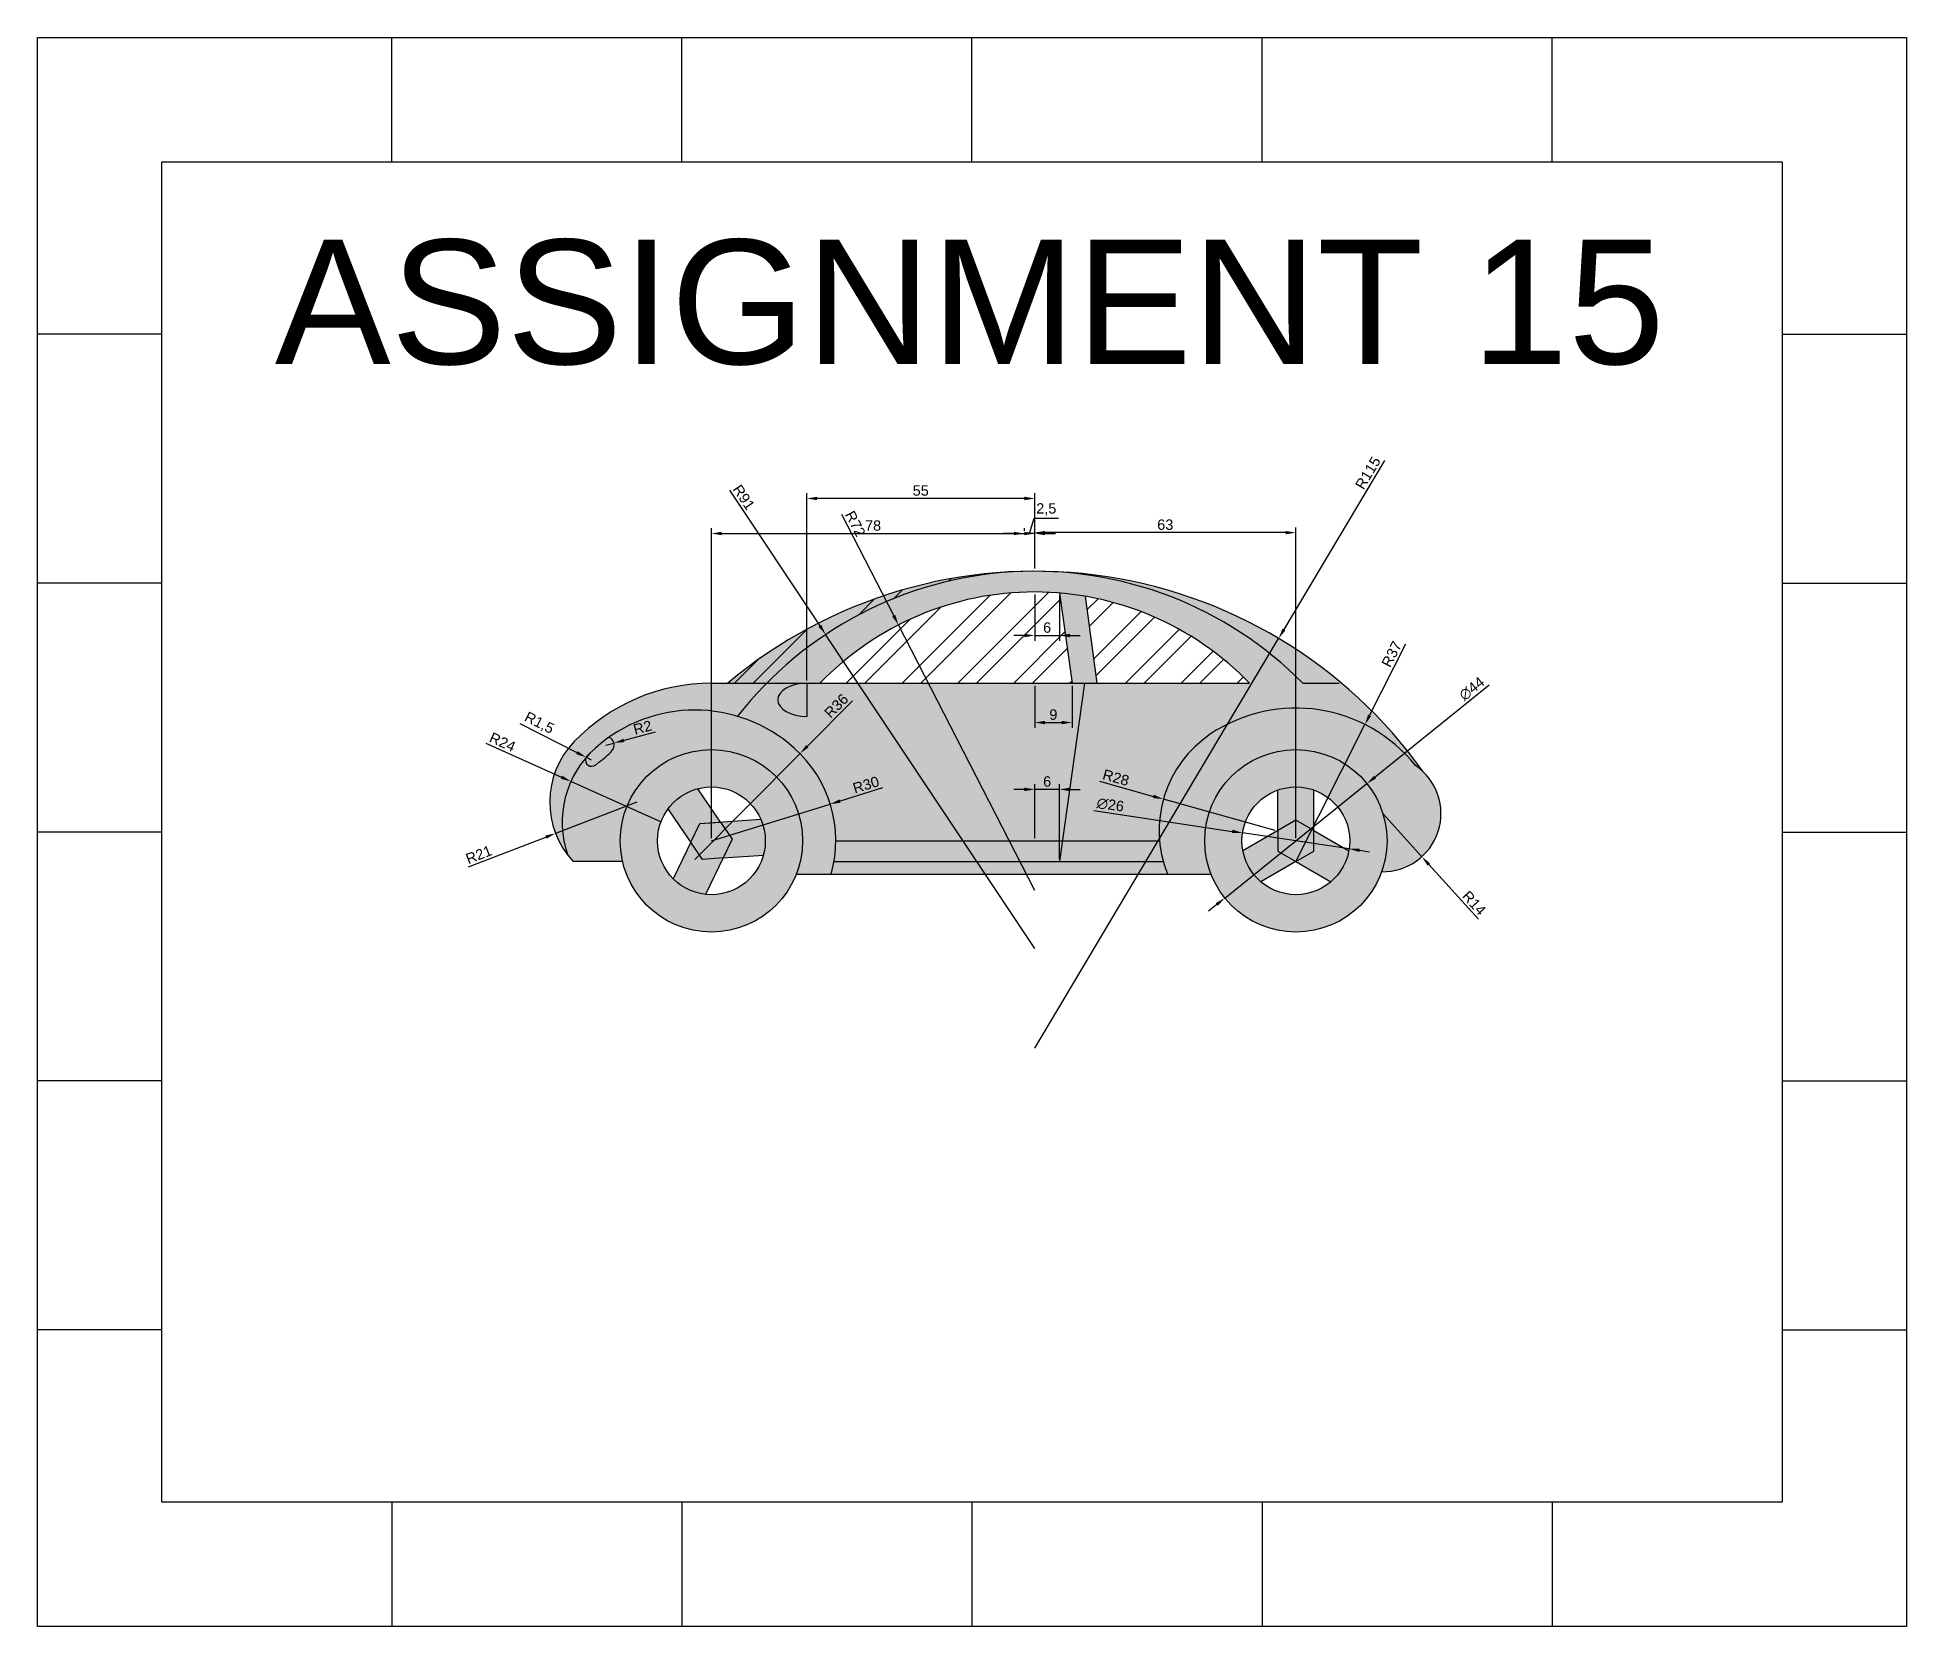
# Model space of a CAD drawing. Header units: millimetres. Extents: x 2411 to 2862, y 1086 to 1469.
import ezdxf

# ---------------------------------------------------------------- set-up
doc = ezdxf.new("R2010")
doc.units = ezdxf.units.MM
doc.styles.get("Standard").update_dxf_attribs({"font": 'arial.ttf'})
doc.dimstyles.new('ISO-25', dxfattribs={"dimtxt": 2.5, "dimasz": 2.5, "dimexe": 1.25, "dimexo": 0.625, "dimtad": 1, "dimtxsty": 'Standard', "dimcen": 2.5, "dimadec": 0, "dimazin": 0, "dimtfac": 1, "dimtmove": 0, "dimatfit": 3, "dimfxl": 1, "dimarcsym": 0})

# ---------------------------------------------------------------- blocks, each defined once
blk = doc.blocks.new('*D2')
at = {"color": 0, "lineweight": -2, "transparency": 16777216}
for p, q in [((2607.904534078653, 1309.003897640628), (2597.025450892062, 1298.067882833404)), ((2569.872978685605, 1270.773318299829), (2595.262303346188, 1296.295508513042))]:
    blk.add_line(p, q, dxfattribs=at)
at = {"color": 0, "transparency": 16777216}
blk.add_solid([(2596.730055172001, 1298.361740757716), (2597.320846612122, 1297.774024909092), (2595.262303346188, 1296.295508513042)], dxfattribs=at)
at = {"layer": 'Defpoints', "color": 0, "transparency": 16777216}
for p in [(2595.262303346188, 1296.295508513042), (2569.872978685605, 1270.773318299829)]:
    blk.add_point(p, dxfattribs=at)
at = {"color": 0, "transparency": 16777216, "insert": (2604.009207692055, 1307.785472309151), "char_height": 2.5, "attachment_point": 5, "rotation": 45.149526450839225}
blk.add_mtext('R36', dxfattribs=at)
blk = doc.blocks.new('*D3')
at = {"color": 0, "lineweight": -2, "transparency": 16777216}
for p, q in [((2615.177219514063, 1288.002097654822), (2604.925710722282, 1284.835961700121)), ((2573.872978685604, 1275.245454254828), (2602.537039027154, 1284.098230358175))]:
    blk.add_line(p, q, dxfattribs=at)
at = {"color": 0, "transparency": 16777216}
blk.add_solid([(2604.802755498625, 1285.234073649309), (2605.04866594594, 1284.437849750932), (2602.537039027154, 1284.098230358175)], dxfattribs=at)
at = {"layer": 'Defpoints', "color": 0, "transparency": 16777216}
for p in [(2602.537039027154, 1284.098230358175), (2573.872978685604, 1275.245454254828)]:
    blk.add_point(p, dxfattribs=at)
at = {"color": 0, "transparency": 16777216, "insert": (2611.168915091835, 1288.755093986358), "char_height": 2.5, "attachment_point": 5, "rotation": 17.16308636318199}
blk.add_mtext('R30', dxfattribs=at)
blk = doc.blocks.new('*D4')
at = {"color": 0, "lineweight": -2, "transparency": 16777216}
for p, q in [((2519.427293458179, 1298.820098969231), (2537.707474358181, 1290.593177577934)), ((2561.872978685604, 1279.717590209828), (2539.987238917372, 1289.567178769622))]:
    blk.add_line(p, q, dxfattribs=at)
at = {"color": 0, "transparency": 16777216}
blk.add_solid([(2537.878474159566, 1290.973138337799), (2537.536474556796, 1290.213216818069), (2539.987238917372, 1289.567178769622)], dxfattribs=at)
at = {"layer": 'Defpoints', "color": 0, "transparency": 16777216}
for p in [(2539.987238917372, 1289.567178769622), (2561.872978685604, 1279.717590209828)]:
    blk.add_point(p, dxfattribs=at)
at = {"color": 0, "transparency": 16777216, "insert": (2523.487911281407, 1299.054377923479), "char_height": 2.5, "attachment_point": 5, "rotation": 335.7700652987977}
blk.add_mtext('R24', dxfattribs=at)
blk = doc.blocks.new('*D5')
at = {"color": 0, "lineweight": -2, "transparency": 16777216}
for p, q in [((2555.872978685604, 1284.594805827726), (2536.279001805676, 1277.03993521144)), ((2515.290028130603, 1268.947194189263), (2533.946385510446, 1276.140545852359))]:
    blk.add_line(p, q, dxfattribs=at)
at = {"color": 0, "transparency": 16777216}
blk.add_solid([(2533.796487283932, 1276.529315234897), (2534.096283736959, 1275.751776469821), (2536.279001805676, 1277.03993521144)], dxfattribs=at)
at = {"layer": 'Defpoints', "color": 0, "transparency": 16777216}
for p in [(2555.872978685604, 1284.594805827726), (2536.279001805676, 1277.03993521144)]:
    blk.add_point(p, dxfattribs=at)
at = {"color": 0, "transparency": 16777216, "insert": (2517.758540640245, 1271.914010378701), "char_height": 2.5, "attachment_point": 5, "rotation": 21.085196165862925}
blk.add_mtext('R21', dxfattribs=at)
blk = doc.blocks.new('*D6')
at = {"color": 0, "lineweight": -2, "transparency": 16777216}
for p, q in [((2741.31419806171, 1322.629723976233), (2732.671925683282, 1305.508005010181)), ((2714.872978685604, 1270.245454254829), (2731.545410050518, 1303.276198000349))]:
    blk.add_line(p, q, dxfattribs=at)
at = {"color": 0, "transparency": 16777216}
blk.add_solid([(2732.29995784831, 1305.695757615642), (2733.043893518254, 1305.320252404721), (2731.545410050518, 1303.276198000349)], dxfattribs=at)
at = {"layer": 'Defpoints', "color": 0, "transparency": 16777216}
for p in [(2731.545410050518, 1303.276198000349), (2714.872978685604, 1270.245454254829)]:
    blk.add_point(p, dxfattribs=at)
at = {"color": 0, "transparency": 16777216, "insert": (2737.988453975991, 1320.262507701693), "char_height": 2.5, "attachment_point": 5, "rotation": 63.2174128251698}
blk.add_mtext('R37', dxfattribs=at)
blk = doc.blocks.new('*D7')
at = {"color": 0, "lineweight": -2, "transparency": 16777216}
for p, q in [((2667.465740874627, 1289.629325607731), (2680.507350983106, 1285.969515938598)), ((2709.872978685604, 1277.728769028377), (2682.914369647246, 1285.294044880383))]:
    blk.add_line(p, q, dxfattribs=at)
at = {"color": 0, "transparency": 16777216}
blk.add_solid([(2680.619929492809, 1286.370685715954), (2680.394772473404, 1285.568346161241), (2682.914369647246, 1285.294044880383)], dxfattribs=at)
at = {"layer": 'Defpoints', "color": 0, "transparency": 16777216}
for p in [(2682.914369647246, 1285.294044880383), (2709.872978685604, 1277.728769028377)]:
    blk.add_point(p, dxfattribs=at)
at = {"color": 0, "transparency": 16777216, "insert": (2671.459483226981, 1290.483462649087), "char_height": 2.5, "attachment_point": 5, "rotation": 344.32452056140835}
blk.add_mtext('R28', dxfattribs=at)
blk = doc.blocks.new('*D8')
at = {"color": 0, "lineweight": -2, "transparency": 16777216}
for p, q in [((2666.098504769187, 1282.52302857835), (2699.542690149627, 1277.532866199298)), ((2727.730640038358, 1273.326979720758), (2702.015317332849, 1277.163928788899)), ((2730.20326722158, 1272.95804231036), (2732.675894404802, 1272.589104899962))]:
    blk.add_line(p, q, dxfattribs=at)
at = {"color": 0, "transparency": 16777216}
for points in [[(2699.604179718027, 1277.944970729834), (2699.481200581227, 1277.12076166876), (2702.015317332849, 1277.163928788899)], [(2730.26475678998, 1273.370146840897), (2730.141777653181, 1272.545937779822), (2727.730640038358, 1273.326979720758)]]:
    blk.add_solid(points, dxfattribs=at)
at = {"layer": 'Defpoints', "color": 0, "transparency": 16777216}
for p in [(2702.015317332849, 1277.163928788899), (2727.730640038358, 1273.326979720758)]:
    blk.add_point(p, dxfattribs=at)
at = {"color": 0, "transparency": 16777216, "insert": (2670.122823948234, 1283.91573940092), "char_height": 2.5, "attachment_point": 5, "rotation": 351.51358176810464}
blk.add_mtext('∅26', dxfattribs=at)
blk = doc.blocks.new('*D9')
at = {"color": 0, "lineweight": -2, "transparency": 16777216}
for p, q in [((2761.501756639933, 1312.751668951007), (2733.963616537366, 1290.601155033787)), ((2697.730365104431, 1261.456661718621), (2732.015592266778, 1289.034246791036)), ((2695.782340833843, 1259.889753475871), (2693.834316563255, 1258.32284523312))]:
    blk.add_line(p, q, dxfattribs=at)
at = {"color": 0, "transparency": 16777216}
for points in [[(2733.702465163574, 1290.925825745552), (2734.224767911158, 1290.276484322022), (2732.015592266778, 1289.034246791036)], [(2695.521189460052, 1260.214424187635), (2696.043492207635, 1259.565082764106), (2697.730365104431, 1261.456661718621)]]:
    blk.add_solid(points, dxfattribs=at)
at = {"layer": 'Defpoints', "color": 0, "transparency": 16777216}
for p in [(2732.015592266778, 1289.034246791036), (2697.730365104431, 1261.456661718621)]:
    blk.add_point(p, dxfattribs=at)
at = {"color": 0, "transparency": 16777216, "insert": (2757.328204395124, 1311.924576135234), "char_height": 2.5, "attachment_point": 5, "rotation": 38.81172612129011}
blk.add_mtext('∅44', dxfattribs=at)
blk = doc.blocks.new('*D10')
at = {"color": 0, "lineweight": -2, "transparency": 16777216}
for p, q in [((2735.872978685604, 1281.802892779131), (2745.259957554387, 1271.416140268504)), ((2758.903233286515, 1256.319767895161), (2746.936203780956, 1269.561363034463))]:
    blk.add_line(p, q, dxfattribs=at)
at = {"color": 0, "transparency": 16777216}
blk.add_solid([(2747.245333319963, 1269.840737405558), (2746.627074241949, 1269.281988663369), (2745.259957554387, 1271.416140268504)], dxfattribs=at)
at = {"layer": 'Defpoints', "color": 0, "transparency": 16777216}
for p in [(2735.872978685604, 1281.802892779131), (2745.259957554387, 1271.416140268504)]:
    blk.add_point(p, dxfattribs=at)
at = {"color": 0, "transparency": 16777216, "insert": (2757.87978931062, 1260.256272202656), "char_height": 2.5, "attachment_point": 5, "rotation": 312.10555021239503}
blk.add_mtext('R14', dxfattribs=at)
blk = doc.blocks.new('*D11')
at = {"color": 0, "lineweight": -2, "transparency": 16777216}
for p, q in [((2736.255555543193, 1366.920754441108), (2711.999710610388, 1326.196066477069)), ((2651.872978685604, 1225.245454254828), (2710.720418441776, 1324.048181110638))]:
    blk.add_line(p, q, dxfattribs=at)
at = {"color": 0, "transparency": 16777216}
blk.add_solid([(2711.641729715983, 1326.409281838504), (2712.357691504794, 1325.982851115633), (2710.720418441776, 1324.048181110638)], dxfattribs=at)
at = {"layer": 'Defpoints', "color": 0, "transparency": 16777216}
for p in [(2710.720418441776, 1324.048181110638), (2651.872978685604, 1225.245454254828)]:
    blk.add_point(p, dxfattribs=at)
at = {"color": 0, "transparency": 16777216, "insert": (2732.271908889957, 1363.948145625423), "char_height": 2.5, "attachment_point": 5, "rotation": 59.2217427666868}
blk.add_mtext('R115', dxfattribs=at)
blk = doc.blocks.new('*D12')
at = {"color": 0, "lineweight": -2, "transparency": 16777216}
for p, q in [((2578.243019282475, 1359.824249424512), (2600.051999187215, 1327.071131790122)), ((2651.872978685605, 1249.245454254829), (2601.437586874338, 1324.990231321264))]:
    blk.add_line(p, q, dxfattribs=at)
at = {"color": 0, "transparency": 16777216}
blk.add_solid([(2600.398815932025, 1327.302063071309), (2599.705182442406, 1326.840200508935), (2601.437586874338, 1324.990231321264)], dxfattribs=at)
at = {"layer": 'Defpoints', "color": 0, "transparency": 16777216}
for p in [(2601.437586874338, 1324.990231321264), (2651.872978685605, 1249.245454254829)]:
    blk.add_point(p, dxfattribs=at)
at = {"color": 0, "transparency": 16777216, "insert": (2581.693781960766, 1358.072564905032), "char_height": 2.5, "attachment_point": 5, "rotation": 303.65804478710544}
blk.add_mtext('R91', dxfattribs=at)
blk = doc.blocks.new('*D13')
at = {"color": 0, "lineweight": -2, "transparency": 16777216}
for p, q in [((2605.284571746997, 1354.035300645555), (2617.860330565447, 1329.528104834406)), ((2651.872978685603, 1263.245454254828), (2619.001694596325, 1327.303854814957))]:
    blk.add_line(p, q, dxfattribs=at)
at = {"color": 0, "transparency": 16777216}
blk.add_solid([(2618.231038902022, 1329.718332172886), (2617.489622228873, 1329.337877495927), (2619.001694596325, 1327.303854814957)], dxfattribs=at)
at = {"layer": 'Defpoints', "color": 0, "transparency": 16777216}
for p in [(2619.001694596325, 1327.303854814957), (2651.872978685603, 1263.245454254828)]:
    blk.add_point(p, dxfattribs=at)
at = {"color": 0, "transparency": 16777216, "insert": (2608.600454716718, 1351.691558611446), "char_height": 2.5, "attachment_point": 5, "rotation": 297.16442582280877}
blk.add_mtext('R72', dxfattribs=at)
blk = doc.blocks.new('*D14')
at = {"color": 0, "lineweight": -2, "transparency": 16777216}
for p, q in [((2649.372978685604, 1287.64198598197), (2646.872978685604, 1287.64198598197)), ((2651.872978685604, 1275.870454254828), (2651.872978685604, 1288.89198598197)), ((2657.872978685604, 1287.64198598197), (2651.872978685604, 1287.64198598197)), ((2657.872978685604, 1270.870454254828), (2657.872978685604, 1288.89198598197)), ((2660.372978685604, 1287.64198598197), (2662.872978685604, 1287.64198598197))]:
    blk.add_line(p, q, dxfattribs=at)
at = {"color": 0, "transparency": 16777216}
for points in [[(2649.372978685604, 1288.058652648637), (2649.372978685604, 1287.225319315303), (2651.872978685604, 1287.64198598197)], [(2660.372978685604, 1288.058652648637), (2660.372978685604, 1287.225319315303), (2657.872978685604, 1287.64198598197)]]:
    blk.add_solid(points, dxfattribs=at)
at = {"layer": 'Defpoints', "color": 0, "transparency": 16777216}
for p in [(2651.872978685604, 1287.64198598197), (2651.872978685604, 1275.245454254828), (2657.872978685604, 1270.245454254828)]:
    blk.add_point(p, dxfattribs=at)
at = {"color": 0, "transparency": 16777216, "insert": (2654.872978685604, 1289.543418451274), "char_height": 2.5, "attachment_point": 5}
blk.add_mtext('6', dxfattribs=at)
blk = doc.blocks.new('*D15')
at = {"color": 0, "lineweight": -2, "transparency": 16777216}
for p, q in [((2651.872978685604, 1312.620454254829), (2651.872978685604, 1302.512097670553)), ((2660.872978685604, 1312.620454254829), (2660.872978685604, 1302.512097670553)), ((2654.372978685604, 1303.762097670553), (2658.372978685604, 1303.762097670553))]:
    blk.add_line(p, q, dxfattribs=at)
at = {"color": 0, "transparency": 16777216}
for points in [[(2654.372978685604, 1304.17876433722), (2654.372978685604, 1303.345431003886), (2651.872978685604, 1303.762097670553)], [(2658.372978685604, 1304.17876433722), (2658.372978685604, 1303.345431003886), (2660.872978685604, 1303.762097670553)]]:
    blk.add_solid(points, dxfattribs=at)
at = {"layer": 'Defpoints', "color": 0, "transparency": 16777216}
for p in [(2651.872978685604, 1313.245454254829), (2660.872978685604, 1313.245454254829), (2660.872978685604, 1303.762097670553)]:
    blk.add_point(p, dxfattribs=at)
at = {"color": 0, "transparency": 16777216, "insert": (2656.372978685604, 1305.663530139857), "char_height": 2.5, "attachment_point": 5}
blk.add_mtext('9', dxfattribs=at)
blk = doc.blocks.new('*D16')
at = {"color": 0, "lineweight": -2, "transparency": 16777216}
for p, q in [((2651.872978685604, 1334.620454254828), (2651.872978685604, 1323.504085085367)), ((2657.872978685604, 1334.370018713437), (2657.872978685604, 1323.504085085367)), ((2649.372978685604, 1324.754085085367), (2646.872978685604, 1324.754085085367)), ((2651.872978685604, 1324.754085085367), (2657.872978685604, 1324.754085085367)), ((2660.372978685604, 1324.754085085367), (2662.872978685604, 1324.754085085367))]:
    blk.add_line(p, q, dxfattribs=at)
at = {"color": 0, "transparency": 16777216}
for points in [[(2649.372978685604, 1325.170751752033), (2649.372978685604, 1324.3374184187), (2651.872978685604, 1324.754085085367)], [(2660.372978685604, 1325.170751752033), (2660.372978685604, 1324.3374184187), (2657.872978685604, 1324.754085085367)]]:
    blk.add_solid(points, dxfattribs=at)
at = {"layer": 'Defpoints', "color": 0, "transparency": 16777216}
for p in [(2651.872978685604, 1335.245454254828), (2657.872978685604, 1334.995018713437), (2657.872978685604, 1324.754085085367)]:
    blk.add_point(p, dxfattribs=at)
at = {"color": 0, "transparency": 16777216, "insert": (2654.872978685604, 1326.655517554671), "char_height": 2.5, "attachment_point": 5}
blk.add_mtext('6', dxfattribs=at)
blk = doc.blocks.new('*D17')
at = {"color": 0, "lineweight": -2, "transparency": 16777216}
for p, q in [((2651.872978685604, 1340.870454254828), (2651.872978685604, 1350.808107201273)), ((2712.372978685604, 1349.558107201273), (2654.372978685604, 1349.558107201273)), ((2714.872978685604, 1275.870454254828), (2714.872978685604, 1350.808107201273))]:
    blk.add_line(p, q, dxfattribs=at)
at = {"color": 0, "transparency": 16777216}
for points in [[(2654.372978685604, 1349.97477386794), (2654.372978685604, 1349.141440534606), (2651.872978685604, 1349.558107201273)], [(2712.372978685604, 1349.97477386794), (2712.372978685604, 1349.141440534606), (2714.872978685604, 1349.558107201273)]]:
    blk.add_solid(points, dxfattribs=at)
at = {"layer": 'Defpoints', "color": 0, "transparency": 16777216}
for p in [(2651.872978685604, 1349.558107201273), (2651.872978685604, 1340.245454254828), (2714.872978685604, 1275.245454254828)]:
    blk.add_point(p, dxfattribs=at)
at = {"color": 0, "transparency": 16777216, "insert": (2683.372978685604, 1351.460392330877), "char_height": 2.5, "attachment_point": 5}
blk.add_mtext('63', dxfattribs=at)
blk = doc.blocks.new('*D18')
at = {"color": 0, "lineweight": -2, "transparency": 16777216}
for p, q in [((2573.872978685604, 1275.870454254828), (2573.872978685604, 1350.599773867939)), ((2576.372978685604, 1349.349773867939), (2649.372978685604, 1349.349773867939)), ((2651.872978685604, 1340.870454254828), (2651.872978685604, 1350.599773867939))]:
    blk.add_line(p, q, dxfattribs=at)
at = {"color": 0, "transparency": 16777216}
for points in [[(2576.372978685604, 1349.766440534606), (2576.372978685604, 1348.933107201273), (2573.872978685604, 1349.349773867939)], [(2649.372978685604, 1349.766440534606), (2649.372978685604, 1348.933107201273), (2651.872978685604, 1349.349773867939)]]:
    blk.add_solid(points, dxfattribs=at)
at = {"layer": 'Defpoints', "color": 0, "transparency": 16777216}
for p in [(2651.872978685604, 1349.349773867939), (2651.872978685604, 1340.245454254828), (2573.872978685604, 1275.245454254828)]:
    blk.add_point(p, dxfattribs=at)
at = {"color": 0, "transparency": 16777216, "insert": (2612.872978685604, 1351.251206337244), "char_height": 2.5, "attachment_point": 5}
blk.add_mtext('78', dxfattribs=at)
blk = doc.blocks.new('*D19')
at = {"color": 0, "lineweight": -2, "transparency": 16777216}
for p, q in [((2596.872978685604, 1313.870454254828), (2596.872978685604, 1359.042970240388)), ((2649.372978685604, 1357.792970240388), (2599.372978685604, 1357.792970240388)), ((2651.872978685604, 1340.870454254828), (2651.872978685604, 1359.042970240388))]:
    blk.add_line(p, q, dxfattribs=at)
at = {"color": 0, "transparency": 16777216}
for points in [[(2599.372978685604, 1358.209636907055), (2599.372978685604, 1357.376303573721), (2596.872978685604, 1357.792970240388)], [(2649.372978685604, 1358.209636907055), (2649.372978685604, 1357.376303573721), (2651.872978685604, 1357.792970240388)]]:
    blk.add_solid(points, dxfattribs=at)
at = {"layer": 'Defpoints', "color": 0, "transparency": 16777216}
for p in [(2596.872978685604, 1357.792970240388), (2651.872978685604, 1340.245454254828), (2596.872978685604, 1313.245454254828)]:
    blk.add_point(p, dxfattribs=at)
at = {"color": 0, "transparency": 16777216, "insert": (2624.372978685604, 1359.689286747891), "char_height": 2.5, "attachment_point": 5}
blk.add_mtext('55', dxfattribs=at)
blk = doc.blocks.new('*D20')
at = {"color": 0, "lineweight": -2, "transparency": 16777216}
for p, q in [((2650.622978685604, 1349.349773867939), (2651.729944920256, 1353.03966131678)), ((2651.729944920256, 1353.03966131678), (2657.592837143994, 1353.03966131678)), ((2646.872978685604, 1349.349773867939), (2644.372978685604, 1349.349773867939)), ((2649.372978685604, 1349.974773867939), (2649.372978685604, 1350.599773867939)), ((2651.872978685604, 1349.349773867939), (2649.372978685604, 1349.349773867939)), ((2651.872978685604, 1349.349773867939), (2649.372978685604, 1349.349773867939)), ((2651.872978685604, 1340.870454254828), (2651.872978685604, 1350.599773867939)), ((2654.372978685604, 1349.349773867939), (2656.872978685604, 1349.349773867939))]:
    blk.add_line(p, q, dxfattribs=at)
at = {"color": 0, "transparency": 16777216}
for points in [[(2646.872978685604, 1349.766440534606), (2646.872978685604, 1348.933107201273), (2649.372978685604, 1349.349773867939)], [(2654.372978685604, 1349.766440534606), (2654.372978685604, 1348.933107201273), (2651.872978685604, 1349.349773867939)]]:
    blk.add_solid(points, dxfattribs=at)
at = {"layer": 'Defpoints', "color": 0, "transparency": 16777216}
for p in [(2649.372978685604, 1349.349773867939), (2649.372978685604, 1349.349773867939), (2651.872978685604, 1340.245454254828)]:
    blk.add_point(p, dxfattribs=at)
at = {"color": 0, "transparency": 16777216, "insert": (2654.661391032125, 1355.16704876562), "char_height": 2.5, "attachment_point": 5}
blk.add_mtext('2,5', dxfattribs=at)
blk = doc.blocks.new('*D21')
at = {"color": 0, "lineweight": -2, "transparency": 16777216}
for p, q in [((2548.437098644888, 1298.320650774208), (2550.371782145558, 1298.827602204068)), ((2560.292643821058, 1301.427197957119), (2552.790136521395, 1299.461291491393))]:
    blk.add_line(p, q, dxfattribs=at)
at = {"color": 0, "transparency": 16777216}
blk.add_solid([(2552.684521640174, 1299.864350554033), (2552.895751402616, 1299.058232428754), (2550.371782145558, 1298.827602204068)], dxfattribs=at)
at = {"layer": 'Defpoints', "color": 0, "transparency": 16777216}
for p in [(2550.371782145558, 1298.827602204068), (2548.437098644888, 1298.320650774208)]:
    blk.add_point(p, dxfattribs=at)
at = {"color": 0, "transparency": 16777216, "insert": (2557.274003621576, 1302.579804033239), "char_height": 2.5, "attachment_point": 5, "rotation": 14.683282861029388}
blk.add_mtext('R2', dxfattribs=at)
blk = doc.blocks.new('*D22')
at = {"color": 0, "lineweight": -2, "transparency": 16777216}
for p, q in [((2527.670345989604, 1303.512703410275), (2541.415761982972, 1296.520918432117)), ((2544.981031006144, 1294.70739788015), (2543.644055122454, 1295.387468087138))]:
    blk.add_line(p, q, dxfattribs=at)
blk.add_arc((2544.981031006144, 1294.70739788015), 1.500000000000227, 105.2927592697879, 158.2853387647937, dxfattribs=at)
at = {"color": 0, "transparency": 16777216}
blk.add_solid([(2541.604670373801, 1296.892300622031), (2541.226853592142, 1296.149536242204), (2543.644055122454, 1295.387468087138)], dxfattribs=at)
at = {"layer": 'Defpoints', "color": 0, "transparency": 16777216}
for p in [(2543.644055122454, 1295.387468087138), (2544.981031006144, 1294.70739788015)]:
    blk.add_point(p, dxfattribs=at)
at = {"color": 0, "transparency": 16777216, "insert": (2532.294977084581, 1303.547114911499), "char_height": 2.5, "attachment_point": 5, "rotation": 333.0392421973493}
blk.add_mtext('R1,5', dxfattribs=at)

msp = doc.modelspace()

# ---------------------------------------------------------------- hatches: boundary and pattern name
h = msp.add_hatch(color=256)
h.set_gradient(color1=(173, 221, 247), color2=(173, 221, 247), tint=1)
edge = h.paths.add_edge_path()
edge.add_line((2663.872978685604, 1313.245454254829), (2596.872978685604, 1313.245454254828))
edge.add_line((2596.872978685604, 1313.245454254828), (2596.872978685604, 1305.245454254828))
edge.add_ellipse((2596.872978685604, 1309.245454254828), major_axis=(-7, 0), ratio=0.5714285714285714, start_angle=270, end_angle=450, ccw=False)
edge.add_line((2596.872978685605, 1313.245454254828), (2587.18140272706, 1313.245454254828))
edge.add_arc((2651.872978685604, 1249.245454254828), 91.00000000000011, 135.3078989585255, 141.999726828323)
edge.add_arc((2569.872978685604, 1270.773318299829), 35.99999999999994, 48.189685104222576, 73.38919257788632, ccw=False)
edge.add_arc((2573.872978685604, 1275.245454254828), 30.00000000000005, 0, 48.189685104221894, ccw=False)
edge.add_line((2603.872978685604, 1275.245454254828), (2658.570653104208, 1275.245454254828))
edge.add_line((2658.570653104208, 1275.245454254828), (2663.872978685604, 1313.245454254829))
h.paths.add_polyline_path([(2587.18140272706, 1313.245454254828), (2573.872978685604, 1313.245454254828, 0.2036998668853058), (2540.752978685604, 1299.16826114896, 0.3711401389347967), (2539.21303290819, 1271.810197632961, -0.3029968815254703), (2545.872978685604, 1297.606134029826, -0.2605789084788495), (2580.164267222057, 1305.270990398964, -0.02920690799884779)])
h.paths.add_polyline_path([(2549.130184809052, 1300.196718888389, -0.540137061756884), (2549.881186170466, 1296.936956003504, -0.06110310263228549), (2546.727551968907, 1294.227243482542), (2545.955891347985, 1293.567377128626, -0.7830384841944025), (2543.587474114452, 1295.262374627065, 0.2661040074586663), (2539.21303290819, 1271.810197632961, 0.02444001817680961), (2540.540134545087, 1270.245454254829), (2552.448693399975, 1270.245454254828, -0.05738190681860947), (2551.872978685604, 1275.245454254828, -1), (2595.872978685604, 1275.245454254828, -0.09331155002441316), (2594.366880217523, 1267.245454254828), (2602.786643275206, 1267.245454254828, 0.285120246282459), (2593.8729786856, 1297.60613402983, 0.1103988525712709), (2580.164267222057, 1305.270990398964, 0.2299203887351092)])
h.paths.add_polyline_path([(2694.317423130048, 1301.010192768303, -0.3891688274538567), (2743.752439262128, 1293.375018816424, -0.04310293413853532), (2745.619845975955, 1291.852697654066, 0.242877895885697), (2651.872978685604, 1340.245454254828, 0.200309359805336), (2587.18140272706, 1313.245454254828), (2596.872978685605, 1313.245454254828), (2600.065643297649, 1313.245454254828, -0.4246502900651988), (2703.680314073558, 1313.245454254829), (2663.872978685604, 1313.245454254829), (2658.570653104208, 1275.245454254828), (2681.983318455771, 1275.245454254828, -0.2742222115780636)])
h.paths.add_polyline_path([(2743.752439262128, 1293.375018816424, 0.3891688274538561), (2694.317423130048, 1301.010192768303, 0.3552901487592219), (2683.909540712972, 1267.245454254828), (2694.379077153685, 1267.245454254828, -0.09331155002441316), (2692.872978685604, 1275.245454254828, -1), (2736.872978685604, 1275.245454254828, -0.08645361971011592), (2735.576960368676, 1267.806022659134, 0.7464677644035296)])
h.paths.add_polyline_path([(2658.570653104208, 1275.245454254828), (2603.872978685604, 1275.245454254828, -0.04188649035990525), (2603.453377601102, 1270.245454254828), (2657.872978685604, 1270.245454254828)])
h.paths.add_polyline_path([(2681.983318455771, 1275.245454254828), (2658.570653104208, 1275.245454254828), (2657.872978685604, 1270.245454254828), (2682.891503559139, 1270.245454254828, -0.04546710832483557)])
h.paths.add_polyline_path([(2682.891503559139, 1270.245454254828), (2657.872978685604, 1270.245454254828), (2603.453377601102, 1270.245454254828, -0.0256267869226991), (2602.786643275206, 1267.245454254828), (2683.909540712972, 1267.245454254828, -0.02830862956433608)])
h.paths.add_polyline_path([(2651.872978685605, 1340.245454254828, 0.1766584127356982), (2577.839202610086, 1313.245454254828), (2587.18140272706, 1313.245454254828, -0.2003093598053385)])
h = msp.add_hatch(color=256)
h.set_gradient(color1=(122, 175, 223), color2=(122, 175, 223))
edge = h.paths.add_edge_path()
edge.add_line((2663.872978685604, 1313.245454254829), (2596.872978685604, 1313.245454254828))
edge.add_line((2596.872978685604, 1313.245454254828), (2596.872978685604, 1305.245454254828))
edge.add_ellipse((2596.872978685604, 1309.245454254828), major_axis=(-7, 0), ratio=0.5714285714285714, start_angle=270, end_angle=450, ccw=False)
edge.add_line((2596.872978685605, 1313.245454254828), (2587.18140272706, 1313.245454254828))
edge.add_arc((2651.872978685604, 1249.245454254828), 91.0000000000001, 135.3078989585255, 141.999726828323)
edge.add_arc((2569.872978685604, 1270.773318299829), 35.99999999999993, 48.189685104222576, 73.38919257788632, ccw=False)
edge.add_arc((2573.872978685604, 1275.245454254828), 30.00000000000005, 0, 48.189685104221894, ccw=False)
edge.add_line((2603.872978685604, 1275.245454254828), (2658.570653104208, 1275.245454254828))
edge.add_line((2658.570653104208, 1275.245454254828), (2663.872978685604, 1313.245454254829))
h.paths.add_polyline_path([(2743.752439262128, 1293.375018816424, -0.04310293413853146), (2745.619845975955, 1291.852697654066, 0.2428778958856966), (2651.872978685604, 1340.245454254828, 0.2003093598053362), (2587.18140272706, 1313.245454254828), (2600.065643297649, 1313.245454254828, -0.4246502900651984), (2703.680314073558, 1313.245454254829), (2663.872978685604, 1313.245454254829), (2658.570653104208, 1275.245454254828), (2681.983318455771, 1275.245454254828, -0.274222211578064), (2694.317423130048, 1301.010192768303, -0.3891688274538581)])
h.paths.add_polyline_path([(2651.872978685604, 1340.245454254828, 0.176658412735696), (2577.839202610086, 1313.245454254828), (2587.18140272706, 1313.245454254828, -0.2003093598053358)])
h.paths.add_polyline_path([(2587.18140272706, 1313.245454254828), (2577.839202610086, 1313.245454254828), (2573.872978685604, 1313.245454254828, 0.2036998668853064), (2540.752978685604, 1299.16826114896, 0.3711401389347981), (2539.21303290819, 1271.810197632961, -0.3029968815254712), (2545.872978685604, 1297.606134029826, -0.2605789084788493), (2580.164267222057, 1305.270990398964, -0.02920690799884763)])
h.paths.add_polyline_path([(2549.130184809052, 1300.196718888389, -0.5401370617563129), (2549.881186170468, 1296.936956003507, -0.06110310263233617), (2546.727551968907, 1294.227243482542), (2545.955891347985, 1293.567377128626, -0.7830384841945673), (2543.58747411445, 1295.262374627064, 0.2661040074586458), (2539.21303290819, 1271.810197632961, 0.024440018176811), (2540.540134545087, 1270.245454254829), (2552.448693399975, 1270.245454254828, -0.05738190681860946), (2551.872978685604, 1275.245454254828, -1), (2595.872978685604, 1275.245454254828, -0.09331155002441316), (2594.366880217523, 1267.245454254828), (2602.786643275206, 1267.245454254828, 0.285120246282459), (2593.8729786856, 1297.60613402983, 0.1103988525712709), (2580.164267222057, 1305.270990398964, 0.2299203887351092)])
h.paths.add_polyline_path([(2658.570653104208, 1275.245454254828), (2603.872978685604, 1275.245454254828, -0.04188649035990525), (2603.453377601102, 1270.245454254828), (2657.872978685604, 1270.245454254828)])
h.paths.add_polyline_path([(2692.872978685604, 1275.245454254828, -1), (2736.872978685604, 1275.245454254828, -0.08645361971011581), (2735.576960368676, 1267.806022659134, 0.7464677644035141), (2743.752439262128, 1293.375018816424, 0.3891688274538591), (2694.317423130048, 1301.010192768303, 0.355290148759221), (2683.909540712972, 1267.245454254828), (2694.379077153685, 1267.245454254828, -0.09331155002441316)])
h.paths.add_polyline_path([(2682.891503559139, 1270.245454254828), (2603.453377601102, 1270.245454254828, -0.0256267869226991), (2602.786643275206, 1267.245454254828), (2683.909540712972, 1267.245454254828, -0.02830862956433612)])
h.paths.add_polyline_path([(2681.983318455771, 1275.245454254828), (2658.570653104208, 1275.245454254828), (2657.872978685604, 1270.245454254828), (2682.891503559139, 1270.245454254828, -0.04546710832483557)])
h.paths.add_polyline_path([(2664.029796969311, 1334.21172630865, 0.02156017332088331), (2657.872978685604, 1334.995018713437), (2660.872978685604, 1313.245454254829), (2663.872978685604, 1313.245454254829), (2666.816703238876, 1313.245454254829)], flags=17)
h = msp.add_hatch()
h.set_pattern_fill('ANSI32', color=256, style=0)
h.set_pattern_definition([(45, (0, 0), (-6.735192090801866, 6.735192090801866), []), (45, (4.490130000000001, 0), (-6.735192090801866, 6.735192090801866), [])])
h.paths.add_polyline_path([(2657.872978685604, 1334.995018713437, 0.2253470269108448), (2600.065643297649, 1313.245454254828), (2660.872978685604, 1313.245454254829)])
h.paths.add_polyline_path([(2664.029796969311, 1334.21172630865), (2666.816703238876, 1313.245454254829), (2703.680314073558, 1313.245454254829, 0.1597103671687373)])
h.paths.add_polyline_path([(2651.872978685604, 1340.245454254828, 0.176658412735696), (2577.839202610086, 1313.245454254828), (2587.18140272706, 1313.245454254828, -0.2003093598053358)])
h.paths.add_polyline_path([(2653.291293828851, 1324.056608959855), (2656.483653992562, 1324.056608959855), (2656.483653992562, 1329.208382493279), (2653.291293828851, 1329.208382493279)], flags=24)
h = msp.add_hatch(color=256)
h.set_gradient(color1=(173, 221, 247), color2=(173, 221, 247), tint=1)
h.paths.add_polyline_path([(2660.872978685604, 1313.245454254829), (2666.816703238876, 1313.245454254829), (2664.029796969311, 1334.211726308649, 0.02156017332088336), (2657.872978685604, 1334.995018713437)])
h = msp.add_hatch(color=256)
h.set_gradient(color1=(122, 175, 223), color2=(122, 175, 223))
h.paths.add_polyline_path([(2664.029796969311, 1334.21172630865, 0.02156017332088336), (2657.872978685604, 1334.995018713437), (2660.872978685604, 1313.245454254829), (2666.816703238876, 1313.245454254829)])
h = msp.add_hatch(color=256)
h.set_gradient(color1=(255, 255, 255), tint=1)
edge = h.paths.add_edge_path()
edge.add_line((2596.872978685604, 1305.245454254828), (2596.872978685604, 1313.245454254828))
edge.add_ellipse((2596.872978685604, 1309.245454254828), major_axis=(-7, 0), ratio=0.5714285714285714, start_angle=270, end_angle=450)
h = msp.add_hatch(color=256)
h.set_gradient(color1=(248, 215, 49), color2=(248, 215, 49), tint=1)
h.paths.add_polyline_path([(2545.872978685604, 1297.606134029826, 0.03414019505374571), (2543.587474114451, 1295.262374627064, 0.783038484194496), (2545.955891347985, 1293.567377128626), (2546.727551968907, 1294.227243482542, 0.06277645847262003), (2549.95758445391, 1297.021372934574, 0.5218896707453303), (2549.130184809052, 1300.196718888389, 0.02892552217518915)])
h = msp.add_hatch(color=256)
h.set_gradient(color2=(0, 0, 0), tint=1)
h.paths.add_polyline_path([(2595.872978685604, 1275.245454254828, 1), (2551.872978685604, 1275.245454254828, 1)])
h.paths.add_polyline_path([(2560.872978685604, 1275.245454254828, -1), (2586.872978685604, 1275.245454254828, -1)], flags=16)
h.paths.add_polyline_path([(2571.693715856051, 1270.745363864655), (2568.886154673611, 1274.882706031657), (2571.065417503163, 1279.38279642183), (2576.052241515156, 1279.745544645002), (2578.859802697596, 1275.608202478), (2576.680539868044, 1271.108112087826)], flags=0)
h.paths.add_polyline_path([(2736.872978685604, 1275.245454254828, 1), (2692.872978685604, 1275.245454254828, 1)])
h.paths.add_polyline_path([(2701.872978685604, 1275.245454254828, -1), (2727.872978685604, 1275.245454254828, -1)], flags=16)
h.paths.add_polyline_path([(2714.872978685604, 1270.245454254828), (2710.542851666682, 1272.745454254828), (2710.542851666682, 1277.745454254828), (2714.872978685604, 1280.245454254828), (2719.203105704526, 1277.745454254828), (2719.203105704526, 1272.745454254828)], flags=0)
h = msp.add_hatch(color=256)
h.set_gradient(color1=(199, 200, 202), color2=(199, 200, 202))
h.paths.add_polyline_path([(2570.573201263378, 1287.819692560339, 0.1714382337111011), (2563.407114421833, 1282.956853946994), (2568.886154673611, 1274.882706031657), (2571.065417503163, 1279.38279642183), (2576.052241515156, 1279.745544645002)])
h.paths.add_polyline_path([(2586.872978685604, 1275.245454254828, 0.1034134891856056), (2585.78417884964, 1280.45345873373), (2576.052241515156, 1279.745544645002), (2578.859802697596, 1275.608202478), (2576.680539868044, 1271.108112087826), (2586.412477202528, 1271.816026176555, 0.06683974102386747)])
h.paths.add_polyline_path([(2576.680539868044, 1271.108112087826), (2571.693715856051, 1270.745363864655), (2568.886154673611, 1274.882706031657), (2564.633257590905, 1266.100644027591, 0.1714382337111046), (2572.427642785338, 1262.326050083761)])
h.paths.add_polyline_path([(2710.542851666682, 1272.745454254828), (2710.542851666682, 1277.745454254828), (2702.092478303362, 1272.866628918763, 0.1714382337110973), (2706.422605322284, 1265.366628918763), (2714.872978685604, 1270.245454254828)])
h.paths.add_polyline_path([(2727.653479067846, 1272.866628918763), (2719.203105704526, 1277.745454254828), (2719.203105704526, 1272.745454254828), (2714.872978685604, 1270.245454254828), (2723.323352048924, 1265.366628918763, 0.1714382337110971)])
h.paths.add_polyline_path([(2719.203105704526, 1287.50310492696, 0.1714382337111021), (2710.542851666682, 1287.50310492696), (2710.542851666682, 1277.745454254828), (2714.872978685604, 1280.245454254828), (2719.203105704526, 1277.745454254828)])

# ---------------------------------------------------------------- linework, layer by layer
for p, q in [((2496.741324481292, 1438.966242545929), (2496.741324481292, 1468.966242545929)), ((2566.741324481292, 1438.966242545929), (2566.741324481292, 1468.966242545929)), ((2636.741324481292, 1438.966242545929), (2636.741324481292, 1468.966242545929)), ((2706.741324481292, 1438.966242545929), (2706.741324481292, 1468.966242545929)), ((2776.741324481292, 1438.966242545929), (2776.741324481292, 1468.966242545929)), ((2441.270592647402, 1397.372706226463), (2411.270592647402, 1397.372706226463)), ((2832.212056315183, 1397.372706226463), (2862.212056315183, 1397.372706226463)), ((2441.270592647402, 1337.372706226463), (2411.270592647402, 1337.372706226463)), ((2657.872978685604, 1334.995018713437), (2660.872978685604, 1313.245454254829)), ((2832.212056315183, 1337.372706226463), (2862.212056315183, 1337.372706226463)), ((2664.029796969311, 1334.211726308649), (2666.816703238876, 1313.245454254829)), ((2573.872978685604, 1313.245454254828), (2703.680314073558, 1313.245454254829)), ((2596.872978685604, 1313.245454254828), (2596.872978685604, 1305.245454254828)), ((2663.872978685604, 1313.245454254829), (2657.872978685604, 1270.245454254828)), ((2716.564554644147, 1313.245454254828), (2725.299180445879, 1313.245454254828)), ((2545.955891347985, 1293.567377128626), (2546.727551968906, 1294.227243482542)), ((2576.052241515156, 1279.745544645002), (2570.573201263378, 1287.819692560339)), ((2710.542851666682, 1277.745454254828), (2710.542851666682, 1287.50310492696)), ((2719.203105704526, 1277.745454254828), (2719.203105704526, 1287.50310492696)), ((2568.886154673611, 1274.882706031657), (2563.407114421833, 1282.956853946994)), ((2441.270592647402, 1277.372706226463), (2411.270592647402, 1277.372706226463)), ((2571.065417503163, 1279.38279642183), (2585.78417884964, 1280.45345873373)), ((2714.872978685604, 1280.245454254828), (2702.092478303362, 1272.866628918763)), ((2719.203105704526, 1277.745454254828), (2727.653479067846, 1272.866628918763)), ((2832.212056315183, 1277.372706226463), (2862.212056315183, 1277.372706226463)), ((2568.886154673611, 1274.882706031657), (2564.633257590905, 1266.100644027591)), ((2576.680539868044, 1271.108112087826), (2586.412477202528, 1271.816026176555)), ((2603.872978685604, 1275.245454254828), (2681.983318455771, 1275.245454254828)), ((2552.448693399975, 1270.245454254828), (2540.540134545087, 1270.245454254829)), ((2576.680539868044, 1271.108112087826), (2572.427642785338, 1262.32605008376)), ((2594.366880217523, 1267.245454254828), (2694.379077153685, 1267.245454254828)), ((2603.453377601102, 1270.245454254828), (2682.89150355914, 1270.245454254828)), ((2714.872978685604, 1270.245454254828), (2706.422605322284, 1265.366628918763)), ((2714.872978685604, 1270.245454254828), (2723.323352048924, 1265.366628918763)), ((2441.270592647402, 1217.372706226463), (2411.270592647402, 1217.372706226463)), ((2832.212056315183, 1217.372706226463), (2862.212056315183, 1217.372706226463)), ((2441.270592647402, 1157.372706226463), (2411.270592647402, 1157.372706226463)), ((2832.212056315183, 1157.372706226463), (2862.212056315183, 1157.372706226463)), ((2496.741324481292, 1115.779169906997), (2496.741324481292, 1085.779169906997)), ((2566.741324481292, 1115.779169906997), (2566.741324481292, 1085.779169906997)), ((2636.741324481292, 1115.779169906997), (2636.741324481292, 1085.779169906997)), ((2706.741324481292, 1115.779169906997), (2706.741324481292, 1085.779169906997)), ((2776.741324481292, 1115.779169906997), (2776.741324481292, 1085.779169906997))]:
    msp.add_line(p, q)
for points in [[(2411.270592647402, 1468.966242545929), (2862.212056315183, 1468.966242545929), (2862.212056315183, 1085.779169906997), (2411.270592647402, 1085.779169906997)], [(2441.270592647402, 1438.966242545929), (2832.212056315183, 1438.966242545929), (2832.212056315183, 1115.779169906997), (2441.270592647402, 1115.779169906997)], [(2578.859802697596, 1275.608202478), (2576.680539868044, 1271.108112087826), (2571.693715856051, 1270.745363864655), (2568.886154673611, 1274.882706031657), (2571.065417503163, 1279.38279642183), (2576.052241515156, 1279.745544645002)], [(2710.542851666682, 1272.745454254828), (2714.872978685604, 1270.245454254828), (2719.203105704526, 1272.745454254828), (2719.203105704526, 1277.745454254828), (2714.872978685604, 1280.245454254828), (2710.542851666682, 1277.745454254828)]]:
    msp.add_lwpolyline(points, close=True)
for centre, radius in [((2573.872978685604, 1275.245454254828), 22), ((2714.872978685604, 1275.245454254828), 22), ((2573.872978685604, 1275.245454254828), 13), ((2714.872978685604, 1275.245454254828), 13)]:
    msp.add_circle(centre, radius)
for centre, radius, start, end in [((2651.872978685604, 1225.245454254828), 115, 35.39383213623923, 130.0736640149274), ((2651.872978685604, 1249.245454254828), 91, 44.69210104147453, 141.999726828323), ((2651.872978685604, 1263.245454254828), 72, 43.98296313035881, 136.0170368696413), ((2573.872978685604, 1267.245454254828), 46, 90, 136.0544804376913), ((2569.872978685604, 1270.773318299829), 36, 48.18968510422219, 131.8103148957786), ((2714.872978685604, 1270.245454254828), 37, 38.69124280146279, 123.7489885958887), ((2555.872978685604, 1284.594805827726), 21, 136.0544804376913, 223.1022507292291), ((2548.437098644889, 1298.320650774208), 2, 316.2234760919579, 69.72398027510854), ((2709.872978685604, 1277.728769028376), 28, 123.7489885958887, 201.9874873139273), ((2561.872978685604, 1279.717590209828), 24, 131.8103148957784, 199.2368944659436), ((2544.981031006144, 1294.70739788015), 1.5, 158.2853387647938, 310.534582490503), ((2537.259121564266, 1308.436847258972), 17.07524564422655, 303.6771163561777, 318.0455658419928), ((2573.872978685604, 1275.245454254828), 30, 344.5339900465794, 48.18968510422162), ((2735.872978685604, 1281.80289277913), 14, 268.7884382677386, 55.7490514128825)]:
    msp.add_arc(centre, radius, start, end)
msp.add_ellipse((2596.872978685604, 1309.245454254828), major_axis=(-7, 0), ratio=0.5714285714285714, start_param=4.71238898038469, end_param=7.853981633974483)

# ---------------------------------------------------------------- texts
at = {"color": 132, "true_color": 0x00cdb9}
msp.add_text('ASSIGNMENT 15', height=30, dxfattribs=at).set_placement((2468.556068880768, 1390.195108938923))

# ---------------------------------------------------------------- dimensions: what is measured, and where the dimension line sits
for center, mpoint, picture, middle in [((2651.872978685604, 1225.245454254828), (2710.720418441776, 1324.048181110638), '*D11', (2733.905532480387, 1362.975150558572)), ((2651.872978685605, 1249.245454254829), (2601.437586874338, 1324.990231321264), '*D12', (2580.111105274015, 1357.018724338087)), ((2651.872978685603, 1263.245454254828), (2619.001694596325, 1327.303854814957), '*D13', (2606.927715530877, 1350.833199918374)), ((2714.872978685604, 1270.245454254829), (2731.545410050518, 1303.276198000349), '*D6', (2739.686667290772, 1319.405326127104)), ((2569.872978685605, 1270.773318299829), (2595.262303346188, 1296.295508513042), '*D2', (2605.357832217542, 1306.443868566026)), ((2544.981031006144, 1294.70739788015), (2543.644055122454, 1295.387468087138), '*D22', (2531.330461869464, 1301.65093776859)), ((2561.872978685604, 1279.717590209828), (2539.987238917372, 1289.567178769622), '*D4', (2522.716312586888, 1297.339889228726)), ((2573.872978685604, 1275.245454254828), (2602.537039027154, 1284.098230358175), '*D3', (2611.730265236405, 1286.937520128297)), ((2709.872978685604, 1277.728769028377), (2682.914369647246, 1285.294044880383), '*D7', (2670.945738186116, 1288.652749272201)), ((2555.872978685604, 1284.594805827726), (2536.279001805676, 1277.03993521144), '*D5', (2518.434923156198, 1270.159774726933)), ((2735.872978685604, 1281.802892779131), (2745.259957554387, 1271.416140268504), '*D10', (2756.484910797298, 1258.995657288064))]:
    dim = msp.add_radius_dim(center=center, mpoint=mpoint, dimstyle='ISO-25')
    dim.commit()
    dim.dimension.update_dxf_attribs({"geometry": picture, "text_midpoint": middle, "dimtype": 164})
for base, p1, p2, picture, middle in [((2596.872978685604, 1357.792970240388), (2651.872978685604, 1340.245454254828), (2596.872978685604, 1313.245454254828), '*D19', (2624.372978685604, 1359.689286747891)), ((2651.872978685604, 1349.349773867939), (2573.872978685604, 1275.245454254828), (2651.872978685604, 1340.245454254828), '*D18', (2612.872978685604, 1351.251206337244)), ((2651.872978685604, 1349.558107201273), (2714.872978685604, 1275.245454254828), (2651.872978685604, 1340.245454254828), '*D17', (2683.372978685604, 1351.460392330877)), ((2657.872978685604, 1324.754085085367), (2651.872978685604, 1335.245454254828), (2657.872978685604, 1334.995018713437), '*D16', (2654.872978685604, 1326.655517554671)), ((2660.872978685604, 1303.762097670553), (2651.872978685604, 1313.245454254829), (2660.872978685604, 1313.245454254829), '*D15', (2656.372978685604, 1305.663530139857)), ((2651.872978685604, 1287.64198598197), (2657.872978685604, 1270.245454254828), (2651.872978685604, 1275.245454254828), '*D14', (2654.872978685604, 1289.543418451274))]:
    dim = msp.add_linear_dim(base=base, p1=p1, p2=p2, dimstyle='ISO-25')
    dim.commit()
    dim.dimension.update_dxf_attribs({"geometry": picture, "text_midpoint": middle})
dim = msp.add_linear_dim(base=(2649.372978685604, 1349.349773867939), p1=(2651.872978685604, 1340.245454254828), p2=(2649.372978685604, 1349.349773867939), dimstyle='ISO-25', override={"dimtmove": 1})
dim.commit()
dim.dimension.update_dxf_attribs({"geometry": '*D20', "text_midpoint": (2652.354944920256, 1355.16704876562)})
for p1, p2, picture, middle in [((2697.730365104431, 1261.456661718621), (2732.015592266778, 1289.034246791036), '*D9', (2758.563774605642, 1310.388480598536)), ((2727.730640038358, 1273.326979720758), (2702.015317332849, 1277.163928788899), '*D8', (2669.83190195204, 1281.965973354669))]:
    dim = msp.add_diameter_dim_2p(p1=p1, p2=p2, dimstyle='ISO-25')
    dim.commit()
    dim.dimension.update_dxf_attribs({"geometry": picture, "text_midpoint": middle, "dimtype": 163})
dim = msp.add_radius_dim(center=(2548.437098644888, 1298.320650774208), mpoint=(2550.371782145558, 1298.827602204068), dimstyle='ISO-25')
dim.commit()
dim.dimension.update_dxf_attribs({"geometry": '*D21', "text_midpoint": (2557.274003621576, 1302.579804033239)})

doc.saveas('drawing.dxf')
